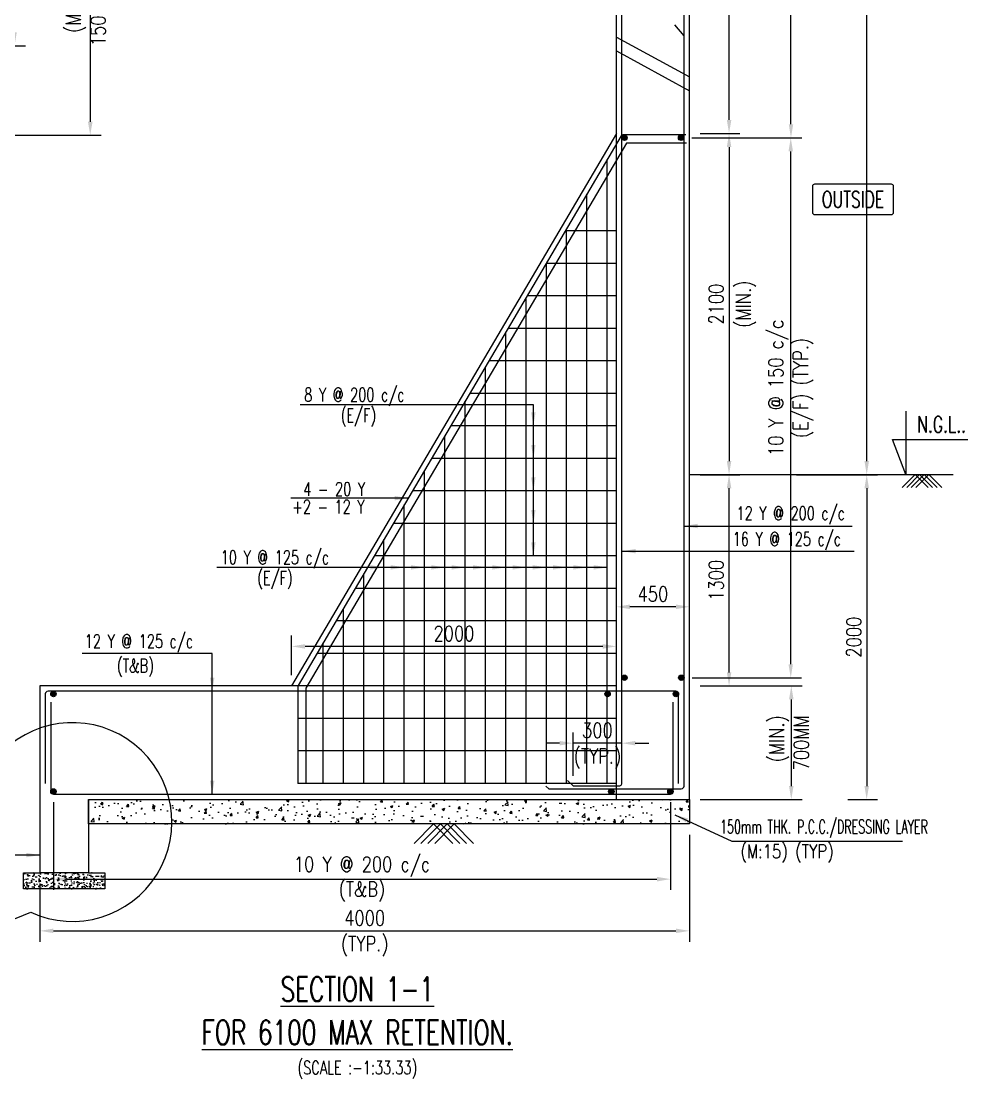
# Model space of a CAD drawing. Extents: x 455722 to 1142355, y -625363 to -272741.
# Drawn here: x 718397 to 735888, y -337015 to -317485 of the extents above; entities that cross this region are included whole.
import ezdxf
from ezdxf.enums import TextEntityAlignment as Align
from ezdxf.lldxf.tags import DXFTag

# ---------------------------------------------------------------- set-up
doc = ezdxf.new("R2010")
doc.units = 0
doc.header["$LTSCALE"] = 500
doc.header["$MEASUREMENT"] = 0
doc.layers.get('DEFPOINTS').update_dxf_attribs({"color": 4})
for name, color, linetype in [('NO. BEAM', 3, 'Continuous'), ('PCC', 7, 'Continuous'), ('S- PILE CAP', 4, 'Continuous'), ('S-DIM-1', 5, 'Continuous'), ('S-FOOTING', 4, 'Continuous'), ('S-LEVEL SECTION', 3, 'Continuous'), ('S-PCC', 9, 'Continuous'), ('S-REINFORCEMENT', 6, 'Continuous'), ('S-RETAINING WALL', 6, 'Continuous'), ('S-TEXT', 2, 'Continuous'), ('S-TEXT-1', 4, 'Continuous'), ('S-TITIL', 6, 'Continuous'), ('TITLE', 4, 'Continuous')]:
    doc.layers.add(name, color=color, linetype=linetype)
doc.layers.add('RIDE-PROFILE', color=8, linetype='Continuous', lineweight=25)
doc.styles.add('ROMANS', font='r.shx', dxfattribs={"width": 0.8, "height": 275, "bigfont": 'bigfont.shx'})
tags = doc.linetypes.add('HIDDEN', pattern=[0.375, 0.25, -0.125]).pattern_tags.tags
tags[6:7] = [DXFTag(74, 4), DXFTag(75, 0), DXFTag(340, '0'), DXFTag(46, 1.0), DXFTag(50, 0.0), DXFTag(44, 0.0), DXFTag(45, 0.0)]
tags[4:5] = [DXFTag(74, 4), DXFTag(75, 0), DXFTag(340, '0'), DXFTag(46, 1.0), DXFTag(50, 0.0), DXFTag(44, 0.0), DXFTag(45, 0.0)]
doc.dimstyles.new('dim100', dxfattribs={"dimtxt": 250, "dimasz": 250, "dimexe": 200, "dimexo": 200, "dimgap": 100, "dimtad": 1, "dimdec": 0, "dimzin": 0, "dimdsep": 46, "dimtxsty": 'ROMANS', "dimcen": 0, "dimclrd": 5, "dimclre": 5, "dimclrt": 4, "dimadec": 0, "dimazin": 0, "dimtfac": 1, "dimtdec": 0, "dimtix": 1, "dimtofl": 0, "dimtmove": 2, "dimatfit": 3, "dimfxl": 0, "dimtolj": 1, "dimtzin": 0, "dimlwd": -1, "dimlwe": -1, "dimarcsym": 0})
doc.dimstyles.new('dim33.33', dxfattribs={"dimtxt": 250, "dimasz": 250, "dimexe": 200, "dimexo": 200, "dimgap": 100, "dimtad": 1, "dimdec": 0, "dimlfac": 0.333331, "dimzin": 0, "dimdsep": 46, "dimtxsty": 'ROMANS', "dimcen": 0, "dimclrd": 5, "dimclre": 5, "dimclrt": 4, "dimadec": 0, "dimazin": 0, "dimtfac": 1, "dimtdec": 0, "dimtix": 1, "dimtofl": 0, "dimtmove": 2, "dimatfit": 3, "dimfxl": 0, "dimtolj": 1, "dimtzin": 0, "dimlwd": -1, "dimlwe": -1, "dimarcsym": 0})

# ---------------------------------------------------------------- blocks, each defined once
blk = doc.blocks.new('*D290')
at = {"layer": 'DEFPOINTS', "color": 0}
for p in [(716249, -299742, 0), (718275, -299742), (716249, -317942, 0)]:
    blk.add_point(p, dxfattribs=at)
at = {"layer": 'S-DIM-1', "color": 5}
for p, q in [((716449, -299742), (718475, -299742)), ((716449, -317942), (718475, -317942))]:
    blk.add_line(p, q, dxfattribs=at)
at = {"layer": 'S-DIM-1', "color": 5, "lineweight": -3}
blk.add_line((718275, -317692), (718275, -299992), dxfattribs=at)
at = {"layer": 'S-DIM-1', "color": 5}
for points in [[(718233, -299992), (718316, -299992), (718275, -299742)], [(718233, -317692), (718316, -317692), (718275, -317942)]]:
    blk.add_solid(points, dxfattribs=at)
at = {"layer": 'S-DIM-1', "color": 4, "insert": (718275, -308092), "char_height": 275, "attachment_point": 5, "rotation": 90, "style": 'ROMANS'}
blk.add_mtext('\\A1;8 Y @ 200 c/c\\P(E/F) (TYP.)', dxfattribs=at)
blk = doc.blocks.new('*D299')
at = {"layer": 'DEFPOINTS', "color": 0}
for p in [(717331, -315092, 0), (717331, -319592, 0), (719674, -319592)]:
    blk.add_point(p, dxfattribs=at)
at = {"layer": 'S-DIM-1', "color": 5}
for p, q in [((717531, -315092), (719874, -315092)), ((717531, -319592), (719874, -319592))]:
    blk.add_line(p, q, dxfattribs=at)
at = {"layer": 'S-DIM-1', "color": 5, "lineweight": -3}
blk.add_line((719674, -315342), (719674, -319342), dxfattribs=at)
at = {"layer": 'S-DIM-1', "color": 5}
for points in [[(719632, -315342), (719716, -315342), (719674, -315092)], [(719632, -319342), (719716, -319342), (719674, -319592)]]:
    blk.add_solid(points, dxfattribs=at)
at = {"layer": 'S-DIM-1', "color": 4, "insert": (719590, -317342), "char_height": 275, "attachment_point": 5, "rotation": 90, "style": 'ROMANS'}
blk.add_mtext('\\A1; (MIN.)\\P1500MM ', dxfattribs=at)
blk = doc.blocks.new('*D368')
at = {"layer": 'DEFPOINTS', "color": 0}
for p in [(730594, -307209, 0), (732620, -307209), (730589, -319639, 0)]:
    blk.add_point(p, dxfattribs=at)
at = {"layer": 'S-DIM-1', "color": 5}
for p, q in [((730794, -307209), (732820, -307209)), ((730789, -319639), (732820, -319639))]:
    blk.add_line(p, q, dxfattribs=at)
at = {"layer": 'S-DIM-1', "color": 5, "lineweight": -3}
blk.add_line((732620, -319389), (732620, -307459), dxfattribs=at)
at = {"layer": 'S-DIM-1', "color": 5}
for points in [[(732579, -307459), (732662, -307459), (732620, -307209)], [(732579, -319389), (732662, -319389), (732620, -319639)]]:
    blk.add_solid(points, dxfattribs=at)
at = {"layer": 'S-DIM-1', "color": 4, "insert": (732620, -315131), "char_height": 275, "attachment_point": 5, "rotation": 90, "style": 'ROMANS'}
blk.add_mtext('\\A1;{8 Y @ 200 c/c\\P(E/F) (TYP.)}', dxfattribs=at)
blk = doc.blocks.new('*D369')
at = {"layer": 'DEFPOINTS', "color": 0}
for p in [(718994, -331709, -19), (730394, -331709, -19), (730394, -333328)]:
    blk.add_point(p, dxfattribs=at)
at = {"layer": 'S-DIM-1', "color": 5}
for p, q in [((718994, -331909), (718994, -333528)), ((730394, -331909), (730394, -333528)), ((719244, -333328), (730144, -333328))]:
    blk.add_line(p, q, dxfattribs=at)
for points in [[(719244, -333286), (719244, -333370), (718994, -333328)], [(730144, -333286), (730144, -333370), (730394, -333328)]]:
    blk.add_solid(points, dxfattribs=at)
at = {"layer": 'S-DIM-1', "color": 4, "insert": (724694, -333328), "char_height": 275, "attachment_point": 5, "style": 'ROMANS'}
blk.add_mtext('\\A1;10 Y @ 200 c/c\\P(T&B)', dxfattribs=at)
blk = doc.blocks.new('*D370')
at = {"layer": 'DEFPOINTS', "color": 0}
for p in [(730744, -332309), (718744, -333209), (730744, -334283)]:
    blk.add_point(p, dxfattribs=at)
at = {"layer": 'S-DIM-1', "color": 5}
for p, q in [((730744, -332509), (730744, -334483)), ((718744, -333409), (718744, -334483)), ((718994, -334283), (730494, -334283))]:
    blk.add_line(p, q, dxfattribs=at)
for points in [[(718994, -334241), (718994, -334324), (718744, -334283)], [(730494, -334241), (730494, -334324), (730744, -334283)]]:
    blk.add_solid(points, dxfattribs=at)
at = {"layer": 'S-DIM-1', "color": 4, "char_height": 275, "style": 'ROMANS'}
for s, insert, attachment_point in [('\\A1;4000', (724744, -334183), 8), ('\\A1;(TYP.)', (724744, -334383), 2)]:
    blk.add_mtext(s, dxfattribs=dict(at, insert=insert, attachment_point=attachment_point))
blk = doc.blocks.new('*D371')
at = {"layer": 'DEFPOINTS', "color": 0}
for p in [(730744, -307559, 0), (734019, -307559), (732523, -325859, 0)]:
    blk.add_point(p, dxfattribs=at)
at = {"layer": 'S-DIM-1', "color": 5}
for p, q in [((730944, -307559), (734219, -307559)), ((732723, -325859), (734219, -325859))]:
    blk.add_line(p, q, dxfattribs=at)
at = {"layer": 'S-DIM-1', "color": 5, "lineweight": -3}
blk.add_line((734019, -325609), (734019, -307809), dxfattribs=at)
at = {"layer": 'S-DIM-1', "color": 5}
for points in [[(733978, -307809), (734061, -307809), (734019, -307559)], [(733978, -325609), (734061, -325609), (734019, -325859)]]:
    blk.add_solid(points, dxfattribs=at)
at = {"layer": 'S-DIM-1', "color": 4, "insert": (734019, -314103), "char_height": 275, "attachment_point": 5, "rotation": 90, "style": 'ROMANS'}
blk.add_mtext('\\A1;6100\\P(MAX.)', dxfattribs=at)
blk = doc.blocks.new('*D373')
at = {"layer": 'DEFPOINTS', "color": 0}
for p in [(728594, -330817), (728594, -331619), (729494, -331458)]:
    blk.add_point(p, dxfattribs=at)
at = {"layer": 'S-DIM-1', "color": 5}
for p, q in [((728594, -331419), (728594, -330617)), ((729494, -331258), (729494, -330617))]:
    blk.add_line(p, q, dxfattribs=at)
at = {"layer": 'S-DIM-1', "color": 5, "lineweight": -3}
for p, q in [((728344, -330817), (728094, -330817)), ((729494, -330817), (728594, -330817)), ((729744, -330817), (729994, -330817))]:
    blk.add_line(p, q, dxfattribs=at)
at = {"layer": 'S-DIM-1', "color": 5}
for points in [[(728344, -330776), (728344, -330859), (728594, -330817)], [(729744, -330776), (729744, -330859), (729494, -330817)]]:
    blk.add_solid(points, dxfattribs=at)
at = {"layer": 'S-DIM-1', "color": 4, "char_height": 275, "style": 'ROMANS'}
for s, insert, attachment_point in [('\\A1;300', (729044, -330717), 8), ('\\A1;(TYP.)', (729044, -330917), 2)]:
    blk.add_mtext(s, dxfattribs=dict(at, insert=insert, attachment_point=attachment_point))
blk = doc.blocks.new('*D374')
at = {"layer": 'DEFPOINTS', "color": 0}
for p in [(729394, -328299), (729394, -328673), (730744, -328693)]:
    blk.add_point(p, dxfattribs=at)
at = {"layer": 'S-DIM-1', "color": 5}
for p, q in [((729394, -328473), (729394, -328099)), ((730744, -328493), (730744, -328099))]:
    blk.add_line(p, q, dxfattribs=at)
at = {"layer": 'S-DIM-1', "color": 5, "lineweight": -3}
blk.add_line((730494, -328299), (729644, -328299), dxfattribs=at)
at = {"layer": 'S-DIM-1', "color": 5}
for points in [[(729644, -328257), (729644, -328341), (729394, -328299)], [(730494, -328257), (730494, -328341), (730744, -328299)]]:
    blk.add_solid(points, dxfattribs=at)
at = {"layer": 'S-DIM-1', "color": 4, "insert": (730069, -328062), "char_height": 275, "attachment_point": 5, "style": 'ROMANS'}
blk.add_mtext('\\A1;450', dxfattribs=at)
blk = doc.blocks.new('*D375')
at = {"layer": 'DEFPOINTS', "color": 0}
for p in [(729394, -316948), (729394, -317566), (730744, -317460)]:
    blk.add_point(p, dxfattribs=at)
at = {"layer": 'S-DIM-1', "color": 5}
for p, q in [((729394, -317366), (729394, -316748)), ((730744, -317260), (730744, -316748))]:
    blk.add_line(p, q, dxfattribs=at)
at = {"layer": 'S-DIM-1', "color": 5, "lineweight": -3}
for p, q in [((729394, -316948), (728001, -316948)), ((730494, -316948), (729644, -316948))]:
    blk.add_line(p, q, dxfattribs=at)
at = {"layer": 'S-DIM-1', "color": 5}
for points in [[(729644, -316906), (729644, -316990), (729394, -316948)], [(730494, -316906), (730494, -316990), (730744, -316948)]]:
    blk.add_solid(points, dxfattribs=at)
at = {"layer": 'S-DIM-1', "color": 4, "insert": (728572, -316948), "char_height": 275, "attachment_point": 5, "style": 'ROMANS'}
blk.add_mtext('\\A1;450\\P(TYP.)', dxfattribs=at)
blk = doc.blocks.new('*D378')
at = {"layer": 'DEFPOINTS', "color": 0}
for p in [(730744, -319559, 0), (730744, -325859, 0), (731476, -325859)]:
    blk.add_point(p, dxfattribs=at)
at = {"layer": 'S-DIM-1', "color": 5}
for p, q in [((730944, -319559), (731676, -319559)), ((730944, -325859), (731676, -325859))]:
    blk.add_line(p, q, dxfattribs=at)
at = {"layer": 'S-DIM-1', "color": 5, "lineweight": -3}
blk.add_line((731476, -319809), (731476, -325609), dxfattribs=at)
at = {"layer": 'S-DIM-1', "color": 5}
for points in [[(731435, -319809), (731518, -319809), (731476, -319559)], [(731435, -325609), (731518, -325609), (731476, -325859)]]:
    blk.add_solid(points, dxfattribs=at)
at = {"layer": 'S-DIM-1', "color": 4, "char_height": 275, "attachment_point": 5, "rotation": 90, "style": 'ROMANS'}
for s, insert in [('\\A1;2100', (731239, -322709)), ('\\A1;(MIN.)', (731786, -322709))]:
    blk.add_mtext(s, dxfattribs=dict(at, insert=insert))
blk = doc.blocks.new('*D379')
at = {"layer": 'DEFPOINTS', "color": 0}
for p in [(731476, -329759, 0), (730744, -331859, 0), (732626, -331859)]:
    blk.add_point(p, dxfattribs=at)
at = {"layer": 'S-DIM-1', "color": 5}
for p, q in [((731676, -329759), (732826, -329759)), ((730944, -331859), (732826, -331859))]:
    blk.add_line(p, q, dxfattribs=at)
at = {"layer": 'S-DIM-1', "color": 5, "lineweight": -3}
blk.add_line((732626, -330009), (732626, -331609), dxfattribs=at)
at = {"layer": 'S-DIM-1', "color": 5}
for points in [[(732584, -330009), (732668, -330009), (732626, -329759)], [(732584, -331609), (732668, -331609), (732626, -331859)]]:
    blk.add_solid(points, dxfattribs=at)
at = {"layer": 'S-DIM-1', "color": 4, "insert": (732583, -330809), "char_height": 275, "attachment_point": 5, "rotation": 90, "style": 'ROMANS'}
blk.add_mtext('\\A1; (MIN.)\\P700MM ', dxfattribs=at)
blk = doc.blocks.new('*D380')
at = {"layer": 'DEFPOINTS', "color": 0}
for p in [(733471, -325859), (733471, -331859), (734019, -331859)]:
    blk.add_point(p, dxfattribs=at)
at = {"layer": 'S-DIM-1', "color": 5}
for p, q in [((733671, -325859), (734219, -325859)), ((733671, -331859), (734219, -331859))]:
    blk.add_line(p, q, dxfattribs=at)
at = {"layer": 'S-DIM-1', "color": 5, "lineweight": -3}
blk.add_line((734019, -326109), (734019, -331609), dxfattribs=at)
at = {"layer": 'S-DIM-1', "color": 5}
for points in [[(733978, -326109), (734061, -326109), (734019, -325859)], [(733978, -331609), (734061, -331609), (734019, -331859)]]:
    blk.add_solid(points, dxfattribs=at)
at = {"layer": 'S-DIM-1', "color": 4, "insert": (733782, -328859), "char_height": 275, "attachment_point": 5, "rotation": 90, "style": 'ROMANS'}
blk.add_mtext('\\A1;2000', dxfattribs=at)
blk = doc.blocks.new('*D381')
at = {"layer": 'DEFPOINTS', "color": 0}
for p in [(730744, -313559, 0), (731476, -313559), (730744, -319559, 0)]:
    blk.add_point(p, dxfattribs=at)
at = {"layer": 'S-DIM-1', "color": 5}
for p, q in [((730944, -313559), (731676, -313559)), ((730944, -319559), (731676, -319559))]:
    blk.add_line(p, q, dxfattribs=at)
at = {"layer": 'S-DIM-1', "color": 5, "lineweight": -3}
blk.add_line((731476, -319309), (731476, -313809), dxfattribs=at)
at = {"layer": 'S-DIM-1', "color": 5}
for points in [[(731435, -313809), (731518, -313809), (731476, -313559)], [(731435, -319309), (731518, -319309), (731476, -319559)]]:
    blk.add_solid(points, dxfattribs=at)
at = {"layer": 'S-DIM-1', "color": 4, "char_height": 275, "attachment_point": 5, "rotation": 90, "style": 'ROMANS'}
for s, insert in [('\\A1;(MIN.)', (731786, -316559)), ('\\A1;2000', (731239, -316559))]:
    blk.add_mtext(s, dxfattribs=dict(at, insert=insert))
blk = doc.blocks.new('*D322')
at = {"layer": 'DEFPOINTS', "color": 0}
for p in [(723394, -329030), (723394, -329759), (729394, -329759)]:
    blk.add_point(p, dxfattribs=at)
at = {"layer": 'S-DIM-1', "color": 5}
for p, q in [((723394, -329559), (723394, -328830)), ((729394, -329559), (729394, -328830))]:
    blk.add_line(p, q, dxfattribs=at)
at = {"layer": 'S-DIM-1', "color": 5, "lineweight": -3}
blk.add_line((729144, -329030), (723644, -329030), dxfattribs=at)
at = {"layer": 'S-DIM-1', "color": 5}
for points in [[(723644, -328988), (723644, -329072), (723394, -329030)], [(729144, -328988), (729144, -329072), (729394, -329030)]]:
    blk.add_solid(points, dxfattribs=at)
at = {"layer": 'S-DIM-1', "color": 4, "insert": (726394, -328793), "char_height": 275, "attachment_point": 5, "style": 'ROMANS'}
blk.add_mtext('\\A1;2000', dxfattribs=at)
blk = doc.blocks.new('*D323')
at = {"layer": 'DEFPOINTS', "color": 0}
for p in [(730744, -325859), (731476, -325859), (730744, -329759)]:
    blk.add_point(p, dxfattribs=at)
at = {"layer": 'S-DIM-1', "color": 5}
for p, q in [((730944, -325859), (731676, -325859)), ((730944, -329759), (731676, -329759))]:
    blk.add_line(p, q, dxfattribs=at)
at = {"layer": 'S-DIM-1', "color": 5, "lineweight": -3}
blk.add_line((731476, -329509), (731476, -326109), dxfattribs=at)
at = {"layer": 'S-DIM-1', "color": 5}
for points in [[(731435, -326109), (731518, -326109), (731476, -325859)], [(731435, -329509), (731518, -329509), (731476, -329759)]]:
    blk.add_solid(points, dxfattribs=at)
at = {"layer": 'S-DIM-1', "color": 4, "insert": (731239, -327809), "char_height": 275, "attachment_point": 5, "rotation": 90, "style": 'ROMANS'}
blk.add_mtext('\\A1;1300', dxfattribs=at)
blk = doc.blocks.new('*D328')
at = {"layer": 'DEFPOINTS', "color": 0}
for p in [(730589, -319639, 0), (732616, -319639), (730594, -329609, 0)]:
    blk.add_point(p, dxfattribs=at)
at = {"layer": 'S-DIM-1', "color": 5}
for p, q in [((730789, -319639), (732816, -319639)), ((730794, -329609), (732816, -329609))]:
    blk.add_line(p, q, dxfattribs=at)
at = {"layer": 'S-DIM-1', "color": 5, "lineweight": -3}
blk.add_line((732616, -329359), (732616, -319889), dxfattribs=at)
at = {"layer": 'S-DIM-1', "color": 5}
for points in [[(732574, -319889), (732657, -319889), (732616, -319639)], [(732574, -329359), (732657, -329359), (732616, -329609)]]:
    blk.add_solid(points, dxfattribs=at)
at = {"layer": 'S-DIM-1', "color": 4, "insert": (732616, -324256), "char_height": 275, "attachment_point": 5, "rotation": 90, "style": 'ROMANS'}
blk.add_mtext('\\A1;{10 Y @ 150 c/c\\P(E/F) (TYP.)}', dxfattribs=at)

msp = doc.modelspace()

# ---------------------------------------------------------------- hatches: boundary and pattern name
at = {"layer": 'PCC'}
h = msp.add_hatch(dxfattribs=at)
h.set_pattern_fill('AR-CONC', color=8, scale=22.5, angle=180, style=0)
h.set_pattern_definition([(130, (1043828.34, -413166.18), (-161.38354, -14.11923), [16.875, -185.625]), (185, (1043828.34, -413166.18), (31.21905, 169.24323), [13.5, -148.5]), (79.5486, (1043814.9, -413167.36), (-130.16461, 155.1239), [14.34154, -157.756975]), (133.8158, (1043828.34, -413121.18), (-240.12924, -37.24178), [25.3125, -278.4375]), (83.3644, (1043808.33, -413124.28), (-210.29911, 219.17652), [21.51231, -236.63542]), (188.8158, (1043828.34, -413121.18), (-210.29894, 219.17669), [20.25, -222.75]), (159, (1043805.84, -413132.43), (-134.304087, -90.58925), [16.875, -185.625]), (214, (1043805.84, -413132.43), (-54.74595, 163.15876), [13.5, -148.5]), (108.5486, (1043794.65, -413139.98), (-189.05009, 72.56936), [14.34154, -157.756975]), (142.5, (1043828.343, -413166.18), (-2.735967, 74.901117), [0, -146.7, 0, -150.75, 0, -149.0625]), (172.5, (1043828.34, -413166.18), (-59.190646, 88.742635), [0, -85.95, 0, -143.325, 0, -56.8125]), (212.5, (1043878.52, -413166.18), (-120.110048, -5.074846), [0, -56.25, 0, -175.5, 0, -232.875]), (222.5, (1043901.02, -413166.18), (-131.216888, 22.52362), [0, -73.125, 0, -116.55, 0, -165.375])])
h.paths.add_polyline_path([(719643.855, -333208.65), (719943.855, -333208.65), (719943.855, -333508.65), (718743.855, -333508.65), (718443.855, -333508.65), (718443.855, -333208.65), (718743.855, -333208.65)])
at = {"layer": 'S-PCC', "linetype": 'ByBlock'}
h = msp.add_hatch(dxfattribs=at)
h.set_pattern_fill('AR-CONC,_O', color=256, scale=66.666667)
h.set_pattern_definition([(50, (-16371963.57, 79468.57), (478.173455, -41.834757), [50, -550]), (355, (-16371963.57, 79468.57), (-92.500889, 501.461422), [40, -440]), (100.4514445, (-16371923.72, 79465.1), (385.672564, 459.626661), [42.493461, -467.428075]), (46.1842, (-16371963.6, 79601.9), (711.49422, -110.346187), [75, -825]), (96.6356355, (-16371904.3, 79592.7), (623.107964, 649.4124), [63.740228, -701.142507]), (351.184164, (-16371963.6, 79601.9), (623.107963, 649.4124), [60, -660]), (21, (-16371896.9, 79568.57), (397.938035, -268.412594), [50, -550]), (326, (-16371896.9, 79568.57), (162.210221, 483.433363), [40, -440]), (71.4514447, (-16371863.74, 79546.2), (560.148251, 215.020769), [42.49346, -467.428075]), (37.5, (-16371963.57, 79468.57), (8.1065702, 221.9292359), [0, -434.6666667, 0, -446.6666667, 0, -441.6666667]), (7.5, (-16371963.57, 79468.57), (175.3796916, 262.9411413), [0, -254.6666667, 0, -424.6666667, 0, -168.3333333]), (327.5, (-16372112.24, 79468.57), (355.8816241, -15.0365812), [0, -166.6666667, 0, -520, 0, -690]), (317.5, (-16372178.9, 79468.57), (388.7907796, 66.736655), [0, -216.6666667, 0, -345.3333333, 0, -490])])
h.paths.add_polyline_path([(719643.855, -332308.65), (719643.855, -331858.65), (730743.855, -331858.65), (730743.855, -332308.65)])

# ---------------------------------------------------------------- linework, layer by layer
at = {"color": 1}
msp.add_line((730743.855, -325858.65, 9.84), (735617.434, -325858.65, 9.84), dxfattribs=at)
at = {"layer": 'NO. BEAM', "color": 7, "elevation": 39.097}
msp.add_lwpolyline([(734475.479, -320495.825), (733055.479, -320495.825, 0.414213562), (733015.479, -320535.825), (733015.479, -321015.825, 0.414213562), (733055.479, -321055.825), (734475.479, -321055.825, 0.414213562), (734515.479, -321015.825), (734515.479, -320535.825, 0.414213562)], format="xyb", close=True, dxfattribs=at)
at = {"layer": 'PCC', "color": 8, "elevation": 9.84}
msp.add_lwpolyline([(719643.855, -333208.65), (719943.855, -333208.65), (719943.855, -333508.65), (718743.855, -333508.65), (718443.855, -333508.65), (718443.855, -333208.65), (718743.855, -333208.65)], dxfattribs=at)
at = {"layer": 'RIDE-PROFILE', "color": 2, "linetype": 'HIDDEN', "ltscale": 1000}
for p, q in [((729393.855, -317779.254, 9.04), (730743.855, -318513.941, 9.04)), ((729393.855, -318034.153, 9.04), (730743.855, -318768.84, 9.04))]:
    msp.add_line(p, q, dxfattribs=at)
at = {"layer": 'S- PILE CAP', "color": 8, "linetype": 'HIDDEN', "ltscale": 1500}
for p, q in [((729393.855, -329758.65, 9.84), (723393.855, -329758.65, 9.84)), ((729393.855, -331858.65, 9.84), (729393.855, -329758.65, 9.84)), ((729393.855, -330358.65, 9.84), (723509.873, -330358.65, 9.84)), ((729393.855, -330958.65, 9.84), (723509.873, -330958.65, 9.84)), ((729393.855, -331558.65, 9.84), (723509.873, -331558.65, 9.84))]:
    msp.add_line(p, q, dxfattribs=at)
at = {"layer": 'S- PILE CAP', "color": 8, "linetype": 'HIDDEN', "ltscale": 1500, "elevation": 9.84}
msp.add_lwpolyline([(729393.855, -329758.65), (729393.855, -319558.65)], dxfattribs=at)
at = {"layer": 'S-FOOTING'}
for p, q in [((723393.855, -329758.65, 9.84), (718743.855, -329758.65, 9.84)), ((718743.855, -329758.65, 9.84), (718743.855, -331858.65, 9.84)), ((718743.855, -331858.65, 9.84), (718743.855, -333208.65, 9.84)), ((719643.855, -331858.65, 9.84), (730743.855, -331858.65, 9.84)), ((719643.855, -331858.65, 9.84), (719643.855, -333208.65, 9.84)), ((719643.855, -333208.65, 9.84), (718743.855, -333208.65, 9.84))]:
    msp.add_line(p, q, dxfattribs=at)
at = {"layer": 'S-LEVEL SECTION', "elevation": 9.84}
msp.add_lwpolyline([(734744.284, -324688.25), (734744.284, -325858.65), (734494.284, -325208.65), (735888.015, -325208.65)], dxfattribs=at)
at = {"layer": 'S-PCC', "elevation": 9.84}
for points in [[(735151.793, -326097.298), (734913.144, -325858.65), (734674.496, -326097.298)], [(735236.168, -326097.298), (734997.519, -325858.65), (734758.871, -326097.298)], [(735320.543, -326097.298), (735081.894, -325858.65), (734843.246, -326097.298)], [(735404.918, -326097.298), (735166.269, -325858.65), (734927.621, -326097.298)], [(726373.566, -332666.622), (726015.593, -332308.65), (725657.62, -332666.622)], [(726500.129, -332666.622), (726142.156, -332308.65), (725784.183, -332666.622)], [(726626.691, -332666.622), (726268.718, -332308.65), (725910.745, -332666.622)], [(726753.254, -332666.622), (726395.281, -332308.65), (726037.308, -332666.622)]]:
    msp.add_lwpolyline(points, dxfattribs=at)
msp.add_lwpolyline([(719643.855, -332308.65), (719643.855, -331858.65), (730743.855, -331858.65), (730743.855, -332308.65)], close=True, dxfattribs=at)
at = {"layer": 'S-REINFORCEMENT', "color": 8, "ltscale": 10}
for p, q in [((729393.855, -321358.65, 9.84), (728451.05, -321358.65, 9.84)), ((729393.855, -321958.65, 9.84), (728098.109, -321958.65, 9.84)), ((729393.855, -322558.65, 9.84), (727745.167, -322558.65, 9.84)), ((729393.855, -323158.65, 9.84), (727392.226, -323158.65, 9.84)), ((729393.855, -323758.65, 9.84), (727039.285, -323758.65, 9.84)), ((729393.855, -324358.65, 9.84), (726686.344, -324358.65, 9.84)), ((729393.855, -324958.65, 9.84), (726333.403, -324958.65, 9.84)), ((729393.855, -325558.65, 9.84), (725980.461, -325558.65, 9.84)), ((729393.855, -326158.65, 9.84), (725627.52, -326158.65, 9.84)), ((729393.855, -326758.65, 9.84), (725274.579, -326758.65, 9.84)), ((729393.855, -327358.65, 9.84), (724921.638, -327358.65, 9.84)), ((729393.855, -327958.65, 9.84), (724568.697, -327958.65, 9.84)), ((729393.855, -328558.65, 9.84), (724215.756, -328558.65, 9.84)), ((729393.855, -329158.65, 9.84), (723862.814, -329158.65, 9.84))]:
    msp.add_line(p, q, dxfattribs=at)
at = {"layer": 'S-REINFORCEMENT', "color": 5, "ltscale": 10, "elevation": 9.84}
for points in [[(728093.855, -331608.65), (728143.855, -331658.65), (730593.855, -331658.65, 0.414213562), (730643.855, -331608.65), (730643.855, -307167.605, 0.414213562), (730593.855, -307117.605), (730303.355, -307117.605)], [(728493.855, -331503.374), (728593.855, -331603.374), (729456.355, -331603.374, 0.414213562), (729493.855, -331565.874), (729493.855, -313675.403, -0.414213562), (729543.855, -313625.403), (730285.21, -313625.403)], [(730675.079, -319585.88), (729515.303, -319585.88, 0.265773208), (729482.981, -319604.367), (723515.051, -329749.848, 0.133719584), (723509.873, -329768.861), (723509.873, -331558.65)], [(730543.855, -331558.65), (730543.855, -329908.65, 0.414213562), (730493.855, -329858.65), (718893.855, -329858.65, 0.414213562), (718843.855, -329908.65), (718843.855, -331558.65)], [(718943.855, -330058.65), (718943.855, -331708.65, 0.414213562), (718993.855, -331758.65), (730393.855, -331758.65, 0.414213562), (730443.855, -331708.65), (730443.855, -330058.65)]]:
    msp.add_lwpolyline(points, format="xyb", dxfattribs=at)
for points in [[(730643.855, -317758.65), (730474.539, -317552.118)], [(730692.919, -319735.88), (729579.647, -319735.88), (723659.873, -329799.496), (723659.873, -331558.65)]]:
    msp.add_lwpolyline(points, dxfattribs=at)
at = {"layer": 'S-REINFORCEMENT', "color": 5, "ltscale": 10, "const_width": 50, "elevation": 9.84}
for points in [[(729518.855, -319638.664, 1), (729568.855, -319638.664, 1)], [(730564.394, -319638.664, 1), (730614.394, -319638.664, 1)], [(729518.855, -329608.648, 1), (729568.855, -329608.648, 1)], [(730568.855, -329608.648, 1), (730618.855, -329608.648, 1)], [(719018.855, -329908.65, 1), (718968.855, -329908.65, 1)], [(729257.005, -329908.65, 1), (729207.005, -329908.65, 1)], [(730468.855, -329908.65, -1), (730518.855, -329908.65, -1)], [(719018.855, -331708.65, -1), (718968.855, -331708.65, -1)], [(729326.846, -331708.65, -1), (729276.846, -331708.65, -1)], [(730418.855, -331708.65, -1), (730368.855, -331708.65, -1)]]:
    msp.add_lwpolyline(points, format="xyb", close=True, dxfattribs=at)
at = {"layer": 'S-REINFORCEMENT', "color": 8, "ltscale": 10, "elevation": 9.84}
for points in [[(729225.618, -331558.65), (729225.618, -320041.883)], [(728850.618, -331558.65), (728850.618, -320679.383)], [(728475.618, -331558.65), (728475.618, -321316.883)], [(728100.618, -331558.65), (728100.618, -321954.383)], [(727725.618, -331558.65), (727725.618, -322591.883)], [(727350.618, -331558.65), (727350.618, -323229.383)], [(726975.618, -331558.65), (726975.618, -323866.883)], [(726600.618, -331558.65), (726600.618, -324504.383)], [(726225.618, -331558.65), (726225.618, -325141.883)], [(725850.618, -331558.65), (725850.618, -325779.383)], [(725475.618, -331558.65), (725475.618, -326416.883)], [(725100.618, -331558.65), (725100.618, -327054.383)], [(724725.618, -331558.65), (724725.618, -327691.883)], [(724350.618, -331558.65), (724350.618, -328329.383)], [(723975.618, -331558.65), (723975.618, -328966.883)]]:
    msp.add_lwpolyline(points, dxfattribs=at)
at = {"layer": 'S-REINFORCEMENT', "color": 5, "ltscale": 10}
for centre in [(729543.855, -319638.664, 9.84), (730589.394, -319638.664, 9.84), (729543.855, -329608.648, 9.84), (730593.855, -329608.648, 9.84), (718993.855, -329908.65, 9.84), (729232.005, -329908.65, 9.84), (730493.855, -329908.65, 9.84), (718993.855, -331708.65, 9.84), (729301.846, -331708.65, 9.84), (730393.855, -331708.65, 9.84)]:
    msp.add_circle(centre, 50, dxfattribs=at)
at = {"layer": 'S-RETAINING WALL', "color": 4, "elevation": 9.84}
for points in [[(730743.855, -331858.65), (730743.855, -306958.65)], [(729393.855, -319558.65), (729393.855, -313558.65)], [(729393.855, -319558.65), (723393.855, -329758.65)]]:
    msp.add_lwpolyline(points, dxfattribs=at)
at = {"layer": 'S-TEXT', "color": 2, "ltscale": 11, "elevation": 11.093}
msp.add_lwpolyline([(717889.592, -333389.572), (716926.096, -334606.474), (718577.361, -333939.508)], dxfattribs=at)
at = {"layer": 'S-TEXT', "color": 2, "ltscale": 11}
msp.add_arc((719346.069, -332273.094, 11.093), 1835.17, 245.2363728, 217.472373, dxfattribs=at)

# ---------------------------------------------------------------- texts
at = {"layer": 'S-LEVEL SECTION', "style": 'ROMANS', "width": 0.7}
msp.add_text('N.G.L..', height=300, dxfattribs=at).set_placement((734953.751, -324931.096, 39.097), align=Align.MIDDLE_LEFT)
at = {"layer": 'S-TEXT', "style": 'ROMANS', "width": 0.7}
msp.add_text('(SCALE :-1:33.33)', height=250, dxfattribs=at).set_placement((724608.162, -336807.059, 29.257), align=Align.MIDDLE_CENTER)
at = {"layer": 'S-TEXT-1', "style": 'ROMANS'}
for s, width, p in [('8 Y @ 200 c/c', 0.7, (723627.135, -324382.683, 9.84)), ('(E/F) ', 0.7, (724301.936, -324761.945, 9.84)), ('4 - 20 Y', 0.7, (723610.785, -326125.877, -10.872)), ('+2 - 12 Y', 0.7, (723407.021, -326450.889, -10.872)), ('12 Y @ 200 c/c', 0.7, (731613.993, -326570.471, 9.84)), ('16 Y @ 125 c/c', 0.7, (731542.238, -327046.36, 9.84)), ('10 Y @ 125 c/c', 0.7, (722084.249, -327385.916, 9.84)), ('(E/F) ', 0.7, (722759.05, -327765.179, 9.84)), ('12 Y @ 125 c/c', 0.7, (719571.7, -328934.46, 9.84)), ('(T&B)', 0.7, (720166.859, -329384.46, 9.84)), ('150mm THK. P.C.C./DRESSING LAYER', 0.6, (731309.77, -332359.081, 199.426)), ('(M:15) (TYP)', 0.8, (731685.527, -332813.935, 199.426))]:
    msp.add_text(s, height=250, dxfattribs=dict(at, width=width)).set_placement(p, align=Align.MIDDLE_LEFT)
at = {"layer": 'S-TITIL', "style": 'ROMANS', "width": 0.7}
for s, p in [('%%USECTION 1-1', (724608.162, -335357.059, 29.257)), ('%%UFOR 6100 MAX RETENTION.', (724608.162, -336157.059, 29.257))]:
    msp.add_text(s, height=450, dxfattribs=at).set_placement(p, align=Align.MIDDLE_CENTER)
at = {"layer": 'TITLE', "color": 2, "style": 'ROMANS', "width": 0.7}
msp.add_text('OUTSIDE', height=300, dxfattribs=at).set_placement((733765.479, -320775.825, 39.097), align=Align.MIDDLE_CENTER)

# ---------------------------------------------------------------- dimensions: what is measured, and where the dimension line sits
at = {"layer": 'S-DIM-1'}
for base, p1, p2, angle, text, override, picture, middle in [((718274.821, -299742.144, -8.324), (716248.503, -317942.143, -8.324), (716248.503, -299742.144, -8.324), 90, '8 Y @ 200 c/c\\X(E/F) (TYP.)', {"dimtxt": 250, "dimasz": 250, "dimtofl": 1, "dimtmove": 0, "dimlwd": 65533}, '*D290', (718274.821, -308092.144, -8.324)), ((732620.174, -307208.65, 9.84), (730589.394, -319638.664, 9.84), (730593.855, -307208.65, 9.84), 90, '{8 Y @ 200 c/c\\X(E/F) (TYP.)}', {"dimtxt": 250, "dimasz": 250, "dimtxsty": 'ROMANS', "dimtofl": 1, "dimtmove": 0, "dimlwd": 65533}, '*D368', (732620.174, -315130.526, 9.84)), ((734019.216, -307558.65, 9.84), (732523.094, -325858.65, 9.84), (730743.855, -307558.65, 9.84), 270, '<>\\X(MAX.)', {"dimtxt": 250, "dimasz": 250, "dimtxsty": 'ROMANS', "dimtofl": 1, "dimtmove": 0, "dimlwd": 65533}, '*D371', (734019.216, -314102.623, 9.84)), ((719673.863, -319592.144, -8.324), (717330.818, -315092.144, -8.324), (717330.818, -319592.144, -8.324), 90, ' (MIN.)\\P1500MM ', {"dimtxsty": 'ROMANS', "dimtofl": 1, "dimtmove": 1, "dimlwd": 65533}, '*D299', (720082.536, -317342.144, -8.324)), ((729393.855, -316947.864, 9.84), (730743.855, -317460.283, 9.84), (729393.855, -317565.953, 9.84), 180, '<>\\X(TYP.)', {"dimtxt": 250, "dimasz": 250, "dimtofl": 1, "dimtmove": 0, "dimlwd": 65533}, '*D375', (728572.427, -316947.864, 9.84)), ((732615.713, -319638.664, 9.84), (730593.855, -329608.648, 9.84), (730589.394, -319638.664, 9.84), 90, '{10 Y @ 150 c/c\\X(E/F) (TYP.)}', {"dimtxt": 250, "dimasz": 250, "dimtxsty": 'ROMANS', "dimtofl": 1, "dimtmove": 0, "dimlwd": 65533}, '*D328', (732615.713, -324256.1, 9.84)), ((732626.049, -331858.65, 9.84), (731476.171, -329758.65, 9.84), (730743.855, -331858.65, 9.84), 90, ' (MIN.)\\P700MM ', {"dimtxsty": 'ROMANS', "dimtofl": 1, "dimtmove": 1, "dimlwd": 65533}, '*D379', (733075.445, -330808.65, 9.84))]:
    dim = msp.add_linear_dim(base=base, p1=p1, p2=p2, angle=angle, text=text, dimstyle='dim33.33', override=override, dxfattribs=at)
    dim.commit()
    dim.dimension.update_dxf_attribs({"geometry": picture, "text_midpoint": middle, "dimtype": 160})
for base, p1, p2, angle, text, override, picture, middle in [((731476.171, -313558.65, 9.84), (730743.855, -319558.65, 9.84), (730743.855, -313558.65, 9.84), 270, '<>\\X(MIN.)', {"dimtxt": 250, "dimasz": 250, "dimtxsty": 'ROMANS', "dimtofl": 1, "dimtmove": 0, "dimlwd": 65533}, '*D381', (731476.171, -316558.65, 9.84)), ((731476.171, -325858.65, 9.84), (730743.855, -319558.65, 9.84), (730743.855, -325858.65, 9.84), 90, '<>\\X(MIN.)', {"dimtxt": 250, "dimasz": 250, "dimtxsty": 'ROMANS', "dimtofl": 1, "dimtmove": 0, "dimlwd": 65533}, '*D378', (731476.171, -322708.65, 9.84)), ((728593.855, -330817.346, 9.84), (729493.855, -331457.669, 9.84), (728593.855, -331618.943, 9.84), 180, '<>\\X(TYP.)', {"dimtxt": 250, "dimasz": 250, "dimtofl": 1, "dimtmove": 0, "dimlwd": 65533}, '*D373', (729043.855, -330817.346, 9.84))]:
    dim = msp.add_linear_dim(base=base, p1=p1, p2=p2, angle=angle, text=text, dimstyle='dim33.33', override=override, dxfattribs=at)
    dim.commit()
    dim.dimension.update_dxf_attribs({"geometry": picture, "text_midpoint": middle})
dim = msp.add_aligned_dim(p1=(730743.855, -329758.65, 9.84), p2=(730743.855, -325858.65, 9.84), distance=-732.316, dimstyle='dim33.33', override={"dimtofl": 1, "dimtmove": 0, "dimlwd": 65533}, dxfattribs=at)
dim.commit()
dim.dimension.update_dxf_attribs({"geometry": '*D323', "text_midpoint": (731238.671, -327808.65, 9.84)})
dim = msp.add_linear_dim(base=(734019.216, -331858.65, 9.84), p1=(733471.155, -325858.65, 9.84), p2=(733471.155, -331858.65, 9.84), angle=90, dimstyle='dim33.33', override={"dimtofl": 1, "dimtmove": 0, "dimlwd": 65533}, dxfattribs=at)
dim.commit()
dim.dimension.update_dxf_attribs({"geometry": '*D380', "text_midpoint": (733781.716, -328858.65, 9.84)})
dim = msp.add_linear_dim(base=(729393.855, -328299.099, 9.84), p1=(730743.855, -328693.35, 9.84), p2=(729393.855, -328673.113, 9.84), angle=180, dimstyle='dim33.33', override={"dimtxt": 250, "dimasz": 250, "dimtxsty": 'ROMANS', "dimtofl": 1, "dimtmove": 0, "dimlwd": 65533}, dxfattribs=at)
dim.commit()
dim.dimension.update_dxf_attribs({"geometry": '*D374', "text_midpoint": (730068.855, -328299.099, 9.84), "dimtype": 160})
dim = msp.add_linear_dim(base=(723393.855, -329030.046, 9.84), p1=(729393.855, -329758.65, 9.84), p2=(723393.855, -329758.65, 9.84), dimstyle='dim33.33', override={"dimtofl": 1, "dimtmove": 0, "dimlwd": 65533}, dxfattribs=at)
dim.commit()
dim.dimension.update_dxf_attribs({"geometry": '*D322', "text_midpoint": (726393.855, -328792.546, 9.84)})
dim = msp.add_linear_dim(base=(730393.855, -333327.905, 29.257), p1=(718993.855, -331708.65, 9.84), p2=(730393.855, -331708.65, 9.84), text='10 Y @ 200 c/c\\X(T&B)', dimstyle='dim33.33', override={"dimtxt": 250, "dimasz": 250, "dimtmove": 0}, dxfattribs=at)
dim.commit()
dim.dimension.update_dxf_attribs({"geometry": '*D369', "text_midpoint": (724693.855, -333327.905, 29.257), "dimtype": 160})
dim = msp.add_linear_dim(base=(730743.855, -334282.677, 9.84), p1=(718743.855, -333208.65, 9.84), p2=(730743.855, -332308.65, 9.84), text='<>\\X(TYP.)', dimstyle='dim33.33', override={"dimtxt": 250, "dimasz": 250, "dimtmove": 0}, dxfattribs=at)
dim.commit()
dim.dimension.update_dxf_attribs({"geometry": '*D370', "text_midpoint": (724743.855, -334282.677, 9.84)})

# ---------------------------------------------------------------- leaders
at = {"color": 1}
for points in [[(727860.723, -326158.65, 9.84), (727860.723, -324567.719, 9.84), (723555.202, -324567.719, 9.84)], [(727860.723, -324958.65, 9.84), (727860.723, -324567.719, 9.84), (723555.202, -324567.719, 9.84)], [(727860.723, -326758.65, 9.84), (727860.723, -324567.719, 9.84), (723558.238, -324567.719, 9.84)], [(727860.723, -325558.65, 9.84), (727860.723, -324567.719, 9.84), (723558.238, -324567.719, 9.84)], [(727860.723, -327358.65, 9.84), (727860.723, -324567.719, 9.84), (723558.238, -324567.719, 9.84)]]:
    msp.add_leader(points, dimstyle='dim100', override={"dimgap": 100, "dimtad": 0}, dxfattribs=at)
for points, override in [([(726225.618, -327570.952, 9.84), (722015.351, -327570.952, 9.84)], {"dimtad": 0, "dimarcsym": 1}), ([(725850.618, -327570.952, 9.84), (722015.351, -327570.952, 9.84)], {"dimtad": 0, "dimarcsym": 1}), ([(725100.618, -327570.952, 9.84), (722297.474, -327570.952, 9.84)], {"dimtad": 0, "dimarcsym": 1}), ([(726600.618, -327570.952, 9.84), (722390.351, -327570.952, 9.84)], {"dimtad": 0, "dimarcsym": 1}), ([(726993.855, -327570.952, 9.84), (722615.351, -327570.952, 9.84)], {"dimtad": 0, "dimarcsym": 1}), ([(725475.618, -327570.952, 9.84), (722897.474, -327570.952, 9.84)], {"dimtad": 0, "dimarcsym": 1}), ([(727350.618, -327570.952, 9.84), (723140.351, -327570.952, 9.84)], {"dimtad": 0, "dimarcsym": 1}), ([(728475.618, -327570.952, 9.84), (723211.127, -327570.952, 9.84)], {"dimtad": 0, "dimarcsym": 1}), ([(727725.618, -327570.952, 9.84), (723515.351, -327570.952, 9.84)], {"dimtad": 0, "dimarcsym": 1}), ([(728850.618, -327570.952, 9.84), (723586.127, -327570.952, 9.84)], {"dimtad": 0, "dimarcsym": 1}), ([(728100.618, -327570.952, 9.84), (723890.351, -327570.952, 9.84)], {"dimtad": 0, "dimarcsym": 1}), ([(729225.618, -327570.952, 9.84), (723961.127, -327570.952, 9.84)], {"dimtad": 0, "dimarcsym": 1}), ([(721927.372, -329858.65, 9.84), (721927.372, -329159.46, 9.84), (719526.625, -329159.46, 9.84)], {"dimtad": 0, "dimarcsym": 1}), ([(721927.372, -331758.65, 9.84), (721927.372, -329159.46, 9.84), (719526.625, -329159.46, 9.84)], {"dimgap": 100, "dimtad": 0, "dimarcsym": 1})]:
    msp.add_leader(points, dimstyle='dim100', override=override)
at = {"layer": 'S-DIM-1'}
for points in [[(725548.627, -326292.768, 9.84), (723381.736, -326292.768, 9.84)], [(730643.855, -326807.686, 9.84), (733750.554, -326807.686, 9.84)], [(729502.153, -327271.36, 9.84), (733786.741, -327271.36, 9.84)], [(730473.355, -332140.193, 9.84), (731529.855, -332625.65, 9.84), (734678.779, -332625.65, 9.84)]]:
    msp.add_leader(points, dimstyle='dim100', dxfattribs=at)
at = {"layer": 'S-TEXT-1', "ltscale": 0.3}
msp.add_leader([(718743.855, -332883.412, 9.84), (716107.677, -332883.412, 9.84)], dimstyle='dim33.33', override={"dimgap": 100, "dimtad": 0, "dimarcsym": 1}, dxfattribs=at)

doc.saveas('drawing.dxf')
